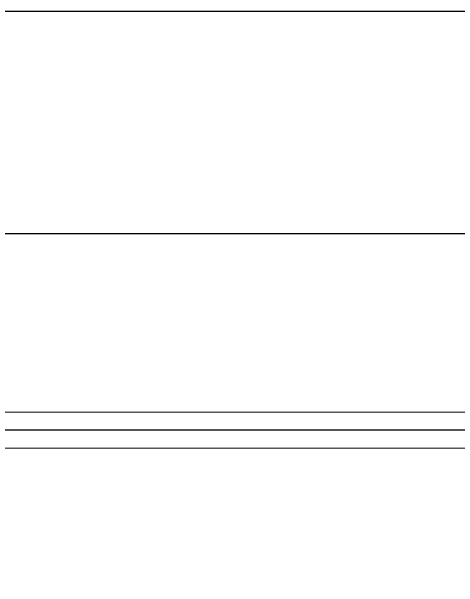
# Model space of a CAD drawing. Header units: millimetres. Extents: x 1573 to 2177, y 1587 to 1932.
# Drawn here: x 1936.752 to 1937.218, y 1919.92 to 1920.52 of the extents above; entities that cross this region are included whole.
import ezdxf

# ---------------------------------------------------------------- set-up
doc = ezdxf.new("R2010")
doc.units = ezdxf.units.MM
doc.header["$LTSCALE"] = 0.03
doc.linetypes.add('CONTINU', pattern=[0])
doc.layers.add('-HIDRO', color=8, linetype='Continuous')
doc.layers.add('AF', color=2, linetype='Continuous')
doc.layers.add('TigreCad', color=2, linetype='Continuous', lineweight=13)

msp = doc.modelspace()

# ---------------------------------------------------------------- linework, layer by layer
at = {"layer": '-HIDRO'}
msp.add_line((1937.64924, 1920.5203), (1935.39924, 1920.5203), dxfattribs=at)
at = {"linetype": 'CONTINU', "ltscale": 0.5}
msp.add_lwpolyline([(1935.90283, 1918.20361, 0.414214), (1936.23283, 1917.87361), (1937.24533, 1917.87361, 0.414214), (1937.57533, 1918.20361), (1937.57533, 1919.95861, 0.414214), (1937.24533, 1920.28861), (1936.23283, 1920.28861, 0.414214), (1935.90283, 1919.95861)], format="xyb", close=True, dxfattribs=at)
at = {"layer": 'AF', "ltscale": 100}
msp.add_line((1937.66424, 1920.08433), (1934.70676, 1920.08433), dxfattribs=at)
at = {"layer": 'TigreCad', "ltscale": 100}
for p, q in [((1934.75581, 1920.10308), (1937.66424, 1920.10308)), ((1934.75581, 1920.06558), (1937.66424, 1920.06558))]:
    msp.add_line(p, q, dxfattribs=at)

doc.saveas('drawing.dxf')
